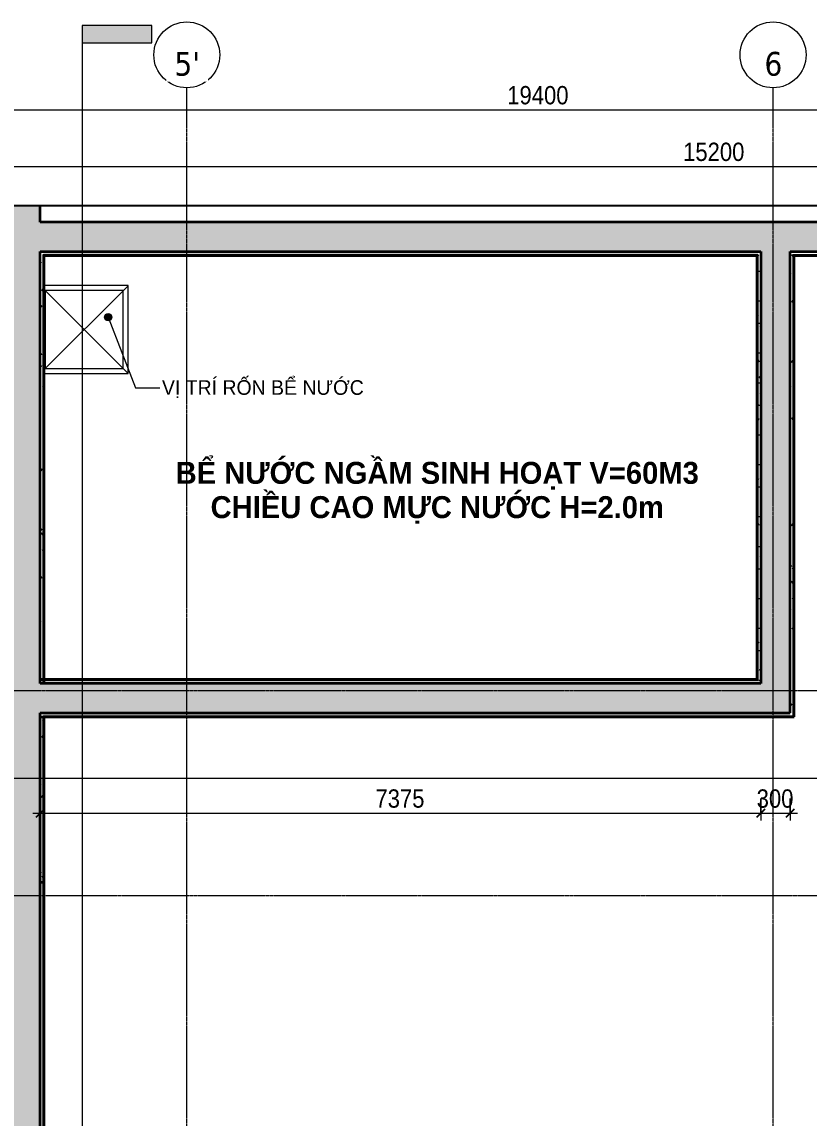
# Model space of a CAD drawing. Header units: millimetres. Extents: x 46079 to 131409, y 40831 to 60403.
# Drawn here: x 53265 to 61321, y 49162 to 60388 of the extents above; entities that cross this region are included whole.
import ezdxf

# ---------------------------------------------------------------- set-up
doc = ezdxf.new("R2010")
doc.units = ezdxf.units.MM
for name, pattern in [('Dash - Tight', [4.5, 3, -1.5]), ('Dash Dot 3_16_', [7.9375, 4.7625, -1.5875, 0, -1.5875]), ('Grid Line', [22.225, 12.7, -3.175, 3.175, -3.175]), ('Hidden', [7.14375, 4.7625, -2.38125])]:
    doc.linetypes.add(name, pattern=pattern)
for name, color, linetype, lineweight in [('A-ANNO-DIMS', 211, 'Continuous', 9), ('A-ANNO-DIMS-75', 211, 'Continuous', 9), ('A-DETL-GENF-1', 9, 'Continuous', 18), ('A-DETL-GENF-2', 92, 'Dash - Tight', 18), ('A-DETL-GENF-3', 92, 'Hidden', 25), ('A-DETL-MEDM', 33, 'Continuous', 35), ('A-WALL', 113, 'Continuous', 18), ('A-WALL-PATT-1', 111, 'Continuous', 18), ('G-ANNO-SYMB', 111, 'Continuous', 9), ('G-ANNO-SYMB-1', 111, 'Dash Dot 3_16_', 18), ('G-ANNO-TEXT-1', 90, 'Continuous', 9), ('G-ANNO-TEXT-2', 7, 'Continuous', 9), ('G-IMPT', 8, 'Continuous', 18), ('I-WALL-1', 2, 'Continuous', 35), ('M-EQPM', 50, 'Continuous', 18), ('S-GRID-1', 1, 'Grid Line', 9), ('S-GRID-IDEN', 1, 'Continuous', 9)]:
    doc.layers.add(name, color=color, linetype=linetype, lineweight=lineweight)
doc.styles.add('Arial_3', font='arial.ttf', dxfattribs={"width": 0.95, "height": 150})
doc.styles.add('Arial_B', font='arialbd.ttf', dxfattribs={"width": 0.95, "height": 225})
doc.styles.add('Tahoma_B', font='tahomabd.ttf', dxfattribs={"height": 243.75})
doc.styles.add('UTM Avo', font='', dxfattribs={"width": 0.9, "height": 187.5})
doc.styles.get('UTM Avo').set_extended_font_data('UTM Avo')
doc.dimstyles.new('1_Dim_chi_tiet_2_5', dxfattribs={"dimscale": 304.8, "dimtxt": 187.368928, "dimasz": 0.295276, "dimexe": 0.246063, "dimexo": 0.0625, "dimgap": 0.024606, "dimtad": 1, "dimdec": 0, "dimrnd": 5, "dimzin": 0, "dimdsep": 46, "dimtxsty": 'UTM Avo', "dimblk1": 'OBLIQUE', "dimblk2": 'OBLIQUE', "dimsah": 1, "dimcen": 0.09, "dimdle": 0.246063, "dimazin": 0, "dimtfac": 1, "dimtdec": 4, "dimtix": 1, "dimtmove": 0, "dimatfit": 3, "dimfxl": 0.492126, "dimfxlon": 1, "dimtvp": 1, "dimtolj": 1, "dimtzin": 0, "dimarcsym": 2})
pattern_1 = [(0, (0, 0), (304.8, 76.2), [25.146, -203.454, 25.146, -203.454, -1219.2]), (0, (0, 0), (304.8, 76.2), [-457.2, 25.146, -432.054, 25.146, -203.454, -533.4]), (0, (0, 0), (304.8, 76.2), [-1143, 25.146, -127.254, 25.146, -355.854]), (120, (114.3, 38.1), (-218.391136, 225.86454), [25.146, -203.454, 25.146, -203.454, -1219.2]), (120, (114.3, 38.1), (-218.391136, 225.86454), [-457.2, 25.146, -432.054, 25.146, -203.454, -533.4]), (120, (114.3, 38.1), (-218.391136, 225.86454), [-1143, 25.146, -127.254, 25.146, -355.854]), (240, (152.4, 190.5), (-86.408864, -302.06454), [25.146, -203.454, 25.146, -203.454, -1219.2]), (240, (152.4, 190.5), (-86.408864, -302.06454), [-457.2, 25.146, -432.054, 25.146, -203.454, -533.4]), (240, (152.4, 190.5), (-86.408864, -302.06454), [-1143, 25.146, -127.254, 25.146, -355.854])]
pattern_2 = [(63.435, (1790.26, 104.33), (-0.0014, 1524.001), [532.463, -2875.304]), (63.435, (266.26, 104.33), (-0.0014, 1524.001), [532.463, -2875.304]), (63.435, (2519.8, 398.8), (-0.0014, 1524.001), [532.463, -2875.304]), (63.435, (995.8, 398.8), (-0.0014, 1524.001), [532.463, -2875.304]), (63.435, (2409.4, 294.83), (-0.0014, 1524.001), [532.463, -2875.304]), (63.435, (885.4, 294.83), (-0.0014, 1524.001), [532.463, -2875.304]), (63.435, (2296.8, 890.1), (-0.0014, 1524.001), [258.802, -3148.965]), (63.435, (772.8, 890.1), (-0.0014, 1524.001), [258.802, -3148.965]), (63.435, (2223.2, 797.95), (-0.0014, 1524.001), [532.463, -2875.304]), (63.435, (699.2, 797.95), (-0.0014, 1524.001), [532.463, -2875.304]), (63.435, (2236.2, 864.1), (-0.0014, 1524.001), [532.463, -2875.304]), (63.435, (712.2, 864.1), (-0.0014, 1524.001), [532.463, -2875.304]), (63.435, (1621.35, 573.94), (-0.0014, 1524.001), [532.463, -2875.304]), (63.435, (97.35, 573.94), (-0.0014, 1524.001), [532.463, -2875.304]), (63.435, (1634.34, 651.9), (-0.0014, 1524.001), [532.463, -2875.304]), (63.435, (110.34, 651.9), (-0.0014, 1524.001), [532.463, -2875.304]), (63.435, (1637.84, 708.1), (-0.0014, 1524.001), [532.463, -2875.304]), (63.435, (113.84, 708.1), (-0.0014, 1524.001), [532.463, -2875.304])]

# ---------------------------------------------------------------- blocks, each defined once
blk = doc.blocks.new('TKTC_BE NGAM TANG HAM_260130 - TKTC_XREF_260130_MB BE NGAM TANG HAM_dwg-4017279-TKCS_BỂ NƯỚC NGẦM - MẶT BẰNG ĐÁY BỂ')
at = {"layer": 'G-IMPT'}
for p, q in [((-148807, -107093), (-149659, -107945)), ((-149659, -107125), (-148807, -107977))]:
    blk.add_line(p, q, dxfattribs=at)
at = {"layer": 'G-IMPT', "flags": 128}
blk.add_lwpolyline([(-149659, -107985), (-148799, -107985), (-148799, -107085), (-149659, -107085)], dxfattribs=at)
blk.add_lwpolyline([(-149649, -107935), (-148849, -107935), (-148849, -107135), (-149649, -107135)], close=True, dxfattribs=at)
blk = doc.blocks.new('TKTC_BE NGAM TANG HAM_260130 - TKTC_BE NGAM TANG HAM_260130-2131746-TKCS_BỂ NƯỚC NGẦM - MẶT BẰNG ĐÁY BỂ')
blk.add_blockref('TKTC_BE NGAM TANG HAM_260130 - TKTC_XREF_260130_MB BE NGAM TANG HAM_dwg-4017279-TKCS_BỂ NƯỚC NGẦM - MẶT BẰNG ĐÁY BỂ', (169499, 147535))
blk = doc.blocks.new('BORDER VIEW - BORDER VIEW-2143926-TKCS_BỂ NƯỚC NGẦM - MẶT BẰNG ĐÁY BỂ')
at = {"layer": 'A-DETL-GENF-3'}
blk.add_line((150, 14671), (20350, 14671), dxfattribs=at)
blk = doc.blocks.new('Grid - M_Grid Head - Circle-353313-TKCS_BỂ NƯỚC NGẦM - MẶT BẰNG ĐÁY BỂ')
at = {"layer": 'S-GRID-IDEN'}
blk.add_circle((0, 0), 4.5, dxfattribs=at)
blk = doc.blocks.new('Section - 3_32_ x 3_8_-4701953-TKCS_BỂ NƯỚC NGẦM - MẶT BẰNG ĐÁY BỂ')
at = {"layer": 'G-ANNO-SYMB'}
blk.add_hatch(color=256, dxfattribs=at).paths.add_polyline_path([(0, 9.525), (0, 0), (-2.38125, 0), (-2.38125, 9.525)])
for p, q in [((0, 9.525), (-2.38125, 9.525)), ((-2.38125, 9.525), (-2.38125, 0)), ((0, 0), (0, 9.525)), ((-2.38125, 0), (0, 0))]:
    blk.add_line(p, q, dxfattribs=at)
blk = doc.blocks.new('DIMBLOCK3-TKCS_BỂ NƯỚC NGẦM - MẶT BẰNG ĐÁY BỂ')
at = {"layer": 'A-ANNO-DIMS-75'}
for p, q in [((52753, 59057), (52753, 58832)), ((52753, 58907), (52753, 59057)), ((67953, 58757), (67953, 58982)), ((52753, 58907), (67953, 58907)), ((67953, 58907), (67953, 58757))]:
    blk.add_line(p, q, dxfattribs=at)
at = {"layer": 'A-ANNO-DIMS-75', "lineweight": 25}
for p, q in [((52753, 58907), (52798, 58952)), ((67953, 58907), (67998, 58952)), ((52753, 58907), (52708, 58862)), ((67953, 58907), (67908, 58862))]:
    blk.add_line(p, q, dxfattribs=at)
at = {"layer": 'A-ANNO-DIMS-75', "color": 0, "insert": (60032, 59151), "char_height": 187.5, "width": 770.29, "attachment_point": 1, "line_spacing_factor": 1.110334, "style": 'UTM Avo'}
blk.add_mtext('15200', dxfattribs=at)
blk = doc.blocks.new('_Oblique')
at = {"color": 0, "linetype": 'ByBlock', "lineweight": -2}
blk.add_line((-0.5, -0.5), (0.5, 0.5), dxfattribs=at)
blk = doc.blocks.new('DIMBLOCK5-TKCS_BỂ NƯỚC NGẦM - MẶT BẰNG ĐÁY BỂ')
at = {"layer": 'A-ANNO-DIMS-75'}
for p, q in [((48853, 59638), (48853, 59413)), ((48853, 59488), (48853, 59638)), ((68253, 59338), (68253, 59563)), ((48778, 59488), (68328, 59488)), ((68253, 59488), (68253, 59338))]:
    blk.add_line(p, q, dxfattribs=at)
at = {"layer": 'A-ANNO-DIMS-75', "lineweight": 25}
for p, q in [((48853, 59488), (48898, 59533)), ((68253, 59488), (68298, 59533)), ((48853, 59488), (48808, 59443)), ((68253, 59488), (68208, 59443))]:
    blk.add_line(p, q, dxfattribs=at)
at = {"layer": 'A-ANNO-DIMS-75', "color": 0, "insert": (58232, 59731), "char_height": 187.5, "width": 770.29, "attachment_point": 1, "line_spacing_factor": 1.110334, "style": 'UTM Avo'}
blk.add_mtext('19400', dxfattribs=at)
blk = doc.blocks.new('DIMBLOCK29-TKCS_BỂ NƯỚC NGẦM - MẶT BẰNG ĐÁY BỂ')
at = {"layer": 'A-ANNO-DIMS-75'}
for p, q in [((53453, 52434), (53453, 52209)), ((53453, 52284), (53453, 52434)), ((60828, 52434), (60828, 52209)), ((60828, 52284), (60828, 52434)), ((53378, 52284), (60828, 52284))]:
    blk.add_line(p, q, dxfattribs=at)
at = {"layer": 'A-ANNO-DIMS-75', "lineweight": 25}
for p, q in [((53453, 52284), (53498, 52329)), ((60828, 52284), (60873, 52329)), ((53453, 52284), (53408, 52239)), ((60828, 52284), (60783, 52239))]:
    blk.add_line(p, q, dxfattribs=at)
at = {"layer": 'A-ANNO-DIMS-75', "color": 0, "insert": (56883, 52528), "char_height": 187.5, "width": 616.24, "attachment_point": 1, "line_spacing_factor": 1.110334, "style": 'UTM Avo'}
blk.add_mtext('7375', dxfattribs=at)
blk = doc.blocks.new('DIMBLOCK30-TKCS_BỂ NƯỚC NGẦM - MẶT BẰNG ĐÁY BỂ')
at = {"layer": 'A-ANNO-DIMS-75'}
for p, q in [((60828, 52434), (60828, 52209)), ((60828, 52284), (60828, 52434)), ((61128, 52434), (61128, 52209)), ((61128, 52284), (61128, 52434)), ((60828, 52284), (61203, 52284))]:
    blk.add_line(p, q, dxfattribs=at)
at = {"layer": 'A-ANNO-DIMS-75', "lineweight": 25}
for p, q in [((60828, 52284), (60873, 52329)), ((61128, 52284), (61173, 52329)), ((60828, 52284), (60783, 52239)), ((61128, 52284), (61083, 52239))]:
    blk.add_line(p, q, dxfattribs=at)
at = {"layer": 'A-ANNO-DIMS-75', "color": 0, "insert": (60785, 52528), "char_height": 187.5, "width": 462.18, "attachment_point": 1, "line_spacing_factor": 1.110334, "style": 'UTM Avo'}
blk.add_mtext('300', dxfattribs=at)

msp = doc.modelspace()

# ---------------------------------------------------------------- hatches: boundary and pattern name
at = {"layer": 'A-DETL-GENF-1'}
h = msp.add_hatch(dxfattribs=at)
h.set_pattern_fill('FP_6', color=256, style=0, pattern_type=2)
h.set_pattern_definition([(50, (0, 0), (546.5526, -47.8174), [57.15, -628.65]), (355, (0, 0), (-105.7283, 573.17), [45.72, -502.92]), (100.451, (45.55, -4), (440.8275, 525.35), [48.57, -534.27]), (46.184, (0, 152.4), (813.2367, -126.1284), [85.725, -942.975]), (96.636, (67.8, 141.9), (712.2074, 742.2826), [72.855, -801.405]), (351.184, (0, 152.4), (712.215, 742.276), [68.58, -754.38]), (21, (76.2, 114.3), (454.8433, -306.796), [57.15, -628.65]), (326, (76.2, 114.3), (185.4063, 552.5638), [45.72, -502.92]), (71.451, (114.1, 88.73), (640.2512, 245.764), [48.57, -534.27]), (37.5, (0, 0), (9.26637, 253.66504), [5.029, -491.795, 5.029, -505.511, -504.825]), (37.5, (0, 0), (9.26637, 253.66504), [-1007.364, 5.029, -499.796]), (7.5, (0, 0), (200.4594, 300.5414), [5.029, -286.055, 5.029, -480.365, -192.405]), (7.5, (0, 0), (200.4594, 300.5414), [-776.478, 5.029, -187.376]), (327.5, (-169.93, 0), (406.77284, -17.18643), [5.029, -185.471, 5.029, -589.331, -788.67]), (327.5, (-169.93, 0), (406.77284, -17.18643), [-784.86, 5.029, -783.641]), (317.5, (-246.13, 0), (444.3881, 76.2803), [5.029, -242.621, 5.029, -389.687, -560.07]), (317.5, (-246.13, 0), (444.3881, 76.2803), [-642.366, 5.029, -555.041]), (45, (0, 0), (-188.5854, 188.5854), []), (45, (0, 285.75), (-188.5854, 188.5854), [])])
h.paths.add_polyline_path([(61202.6, 43836.9), (61202.6, 44236.9), (68352.6, 44236.9), (68352.6, 44536.9), (68252.6, 44536.9), (68252.6, 58336.9), (53452.6, 58336.9), (53452.6, 58508.2), (53152.6, 58508.2), (53152.6, 53761.9), (52602.6, 53761.9), (52602.6, 53311.9), (53152.6, 53311.9), (53152.6, 44536.9), (52577.6, 44536.9), (52577.6, 43836.9), (53027.6, 43836.9), (53027.6, 44236.9), (60702.6, 44236.9), (60702.6, 43836.9)])
h.paths.add_polyline_path([(48252.6, 44336.9), (48252.6, 44536.9), (47852.6, 44536.9), (47852.6, 44336.9)])
h.paths.add_polyline_path([(67952.6, 44536.9), (53452.6, 44536.9), (53452.6, 53311.9), (61127.6, 53311.9), (61127.6, 58036.9), (67952.6, 58036.9), (67952.6, 47515.2)])
h.paths.add_polyline_path([(48852.6, 49161.9), (48852.6, 49561.9), (48652.6, 49561.9), (48652.6, 49161.9)])
h.paths.add_polyline_path([(48852.6, 51261.9), (48852.6, 51661.9), (48652.6, 51661.9), (48652.6, 51261.9)])
h.paths.add_polyline_path([(48852.6, 53362.3), (48852.6, 53562.3), (48252.6, 53562.3), (48252.6, 53362.3)])
h.paths.add_polyline_path([(58304.2, 53611.9), (53452.6, 53611.9), (53452.6, 58036.9), (60827.6, 58036.9), (60827.6, 53611.9)])
at = {"layer": 'A-WALL-PATT-1'}
h = msp.add_hatch(dxfattribs=at)
h.set_pattern_fill('FP_4', color=256, style=0, pattern_type=2)
h.set_pattern_definition(pattern_1)
h.paths.add_polyline_path([(53452.6, 51576.9), (53482.6, 51576.9), (53482.6, 53311.9), (53452.6, 53311.9), (53452.6, 53101)])
h.paths.add_polyline_path([(53482.6, 53611.9), (53482.6, 58036.9), (53452.6, 58036.9), (53452.6, 53611.9), (53480.7, 53611.9)])
h = msp.add_hatch(dxfattribs=at)
h.set_pattern_fill('FP_4', color=256, style=0, pattern_type=2)
h.set_pattern_definition(pattern_1)
h.paths.add_polyline_path([(60787.6, 58006.9), (60797.6, 58006.9), (60797.6, 58036.9), (53482.6, 58036.9), (53482.6, 58006.9), (58304.2, 58006.9)])
h = msp.add_hatch(dxfattribs=at)
h.set_pattern_fill('FP_4', color=256, style=0, pattern_type=2)
h.set_pattern_definition(pattern_1)
h.paths.add_polyline_path([(60797.6, 53641.9), (60827.6, 53641.9), (60827.6, 58036.9), (60797.6, 58036.9), (60797.6, 53651.9)])
h = msp.add_hatch(dxfattribs=at)
h.set_pattern_fill('FP_4', color=256, style=0, pattern_type=2)
h.set_pattern_definition(pattern_1)
h.paths.add_polyline_path([(61127.6, 53281.9), (61157.6, 53281.9), (61157.6, 58036.9), (61127.6, 58036.9), (61127.6, 53311.9)])
h = msp.add_hatch(dxfattribs=at)
h.set_pattern_fill('FP_4', color=256, style=0, pattern_type=2)
h.set_pattern_definition(pattern_1)
h.paths.add_polyline_path([(67922.6, 58006.9), (67922.6, 58036.9), (61157.6, 58036.9), (61157.6, 58006.9), (67912.6, 58006.9)])
h = msp.add_hatch(dxfattribs=at)
h.set_pattern_fill('FP_5', color=256, style=0, pattern_type=2)
h.set_pattern_definition(pattern_2)
h.paths.add_polyline_path([(53492.6, 51576.9), (53492.6, 53281.9), (53482.6, 53281.9), (53482.6, 51576.9)])
h.paths.add_polyline_path([(53483.3, 53611.9), (53492.6, 53611.9), (53492.6, 58006.9), (53482.6, 58006.9), (53482.6, 53611.9)])
h = msp.add_hatch(dxfattribs=at)
h.set_pattern_fill('FP_5', color=256, style=0, pattern_type=2)
h.set_pattern_definition(pattern_2)
h.paths.add_polyline_path([(61157.6, 53271.9), (61167.6, 53271.9), (61167.6, 58006.9), (61157.6, 58006.9), (61157.6, 53281.9)])
h = msp.add_hatch(dxfattribs=at)
h.set_pattern_fill('FP_5', color=256, style=0, pattern_type=2)
h.set_pattern_definition(pattern_2)
h.paths.add_polyline_path([(60797.6, 53641.9), (60797.6, 53651.9), (53452.6, 53651.9), (53452.6, 53641.9), (58304.2, 53641.9)])
h = msp.add_hatch(dxfattribs=at)
h.set_pattern_fill('FP_4', color=256, style=0, pattern_type=2)
h.set_pattern_definition(pattern_1)
h.paths.add_polyline_path([(60827.6, 53611.9), (60827.6, 53641.9), (53452.6, 53641.9), (53452.6, 53611.9), (58304.2, 53611.9)])
h = msp.add_hatch(dxfattribs=at)
h.set_pattern_fill('FP_4', color=256, style=0, pattern_type=2)
h.set_pattern_definition(pattern_1)
h.paths.add_polyline_path([(53482.6, 44536.9), (53482.6, 53271.9), (53452.6, 53271.9), (53452.6, 44536.9)])
h = msp.add_hatch(dxfattribs=at)
h.set_pattern_fill('FP_4', color=256, style=0, pattern_type=2)
h.set_pattern_definition(pattern_1)
h.paths.add_polyline_path([(61127.6, 53281.9), (61127.6, 53311.9), (53482.6, 53311.9), (53482.6, 53281.9), (60827.6, 53281.9)])
h = msp.add_hatch(dxfattribs=at)
h.set_pattern_fill('FP_5', color=256, style=0, pattern_type=2)
h.set_pattern_definition(pattern_2)
h.paths.add_polyline_path([(53492.6, 44566.9), (53492.6, 53271.9), (53482.6, 53271.9), (53482.6, 44566.9)])
at = {"layer": 'G-ANNO-TEXT-1'}
h = msp.add_hatch(color=256, dxfattribs=at)
edge = h.paths.add_edge_path()
edge.add_arc((54147.4, 57363.4), 37.5, 0, 360)

# ---------------------------------------------------------------- linework, layer by layer
at = {"layer": 'A-DETL-MEDM'}
for p, q in [((53452.6, 58336.9), (53452.6, 58508.2)), ((68252.6, 58336.9), (53452.6, 58336.9)), ((53452.6, 53611.9), (53452.6, 58036.9)), ((53452.6, 58036.9), (60827.6, 58036.9)), ((60827.6, 58036.9), (60827.6, 53611.9)), ((61127.6, 53311.9), (61127.6, 58036.9)), ((61127.6, 58036.9), (67952.6, 58036.9)), ((60827.6, 53611.9), (53452.6, 53611.9)), ((53452.6, 44536.9), (53452.6, 53311.9)), ((53452.6, 53311.9), (61127.6, 53311.9))]:
    msp.add_line(p, q, dxfattribs=at)
at = {"layer": 'A-WALL'}
for p, q in [((53482.6, 53611.9), (53482.6, 58006.9)), ((53482.6, 58006.9), (60797.6, 58006.9)), ((60797.6, 58006.9), (60797.6, 53641.9)), ((61157.6, 53281.9), (61157.6, 58006.9)), ((61157.6, 58006.9), (67922.6, 58006.9)), ((60797.6, 53641.9), (53452.6, 53641.9)), ((53482.6, 53281.9), (61157.6, 53281.9)), ((53482.6, 44566.9), (53482.6, 53281.9))]:
    msp.add_line(p, q, dxfattribs=at)
at = {"layer": 'G-ANNO-SYMB-1'}
for p, q in [((53881.7, 60173.4), (53881.7, 41917.7)), ((46257.8, 52644.4), (69965.2, 52644.4))]:
    msp.add_line(p, q, dxfattribs=at)
at = {"layer": 'G-ANNO-TEXT-1'}
for p, q in [((54147.4, 57363.4), (54428.1, 56639.8)), ((54428.1, 56639.8), (54675.6, 56639.8))]:
    msp.add_line(p, q, dxfattribs=at)
msp.add_circle((54147.4, 57363.4), 37.5, dxfattribs=at)
at = {"layer": 'I-WALL-1'}
for p, q in [((53492.6, 53611.9), (53492.6, 57996.9)), ((53492.6, 57996.9), (60787.6, 57996.9)), ((60787.6, 57996.9), (60787.6, 53651.9)), ((61167.6, 53271.9), (61167.6, 57996.9)), ((61167.6, 57996.9), (67912.6, 57996.9)), ((60787.6, 53651.9), (53452.6, 53651.9)), ((53452.6, 53271.9), (61167.6, 53271.9)), ((53492.6, 44576.9), (53492.6, 53271.9)), ((53452.6, 51576.9), (53492.6, 51576.9))]:
    msp.add_line(p, q, dxfattribs=at)
at = {"layer": 'S-GRID-1'}
for p, q in [((54952.6, 57837.5), (54952.6, 59712.5)), ((60952.6, 57837.5), (60952.6, 59712.5)), ((54952.6, 44625.1), (54952.6, 57837.5)), ((60952.6, 44625.1), (60952.6, 57837.5)), ((67373.4, 53536.9), (48841.6, 53536.9)), ((67373.4, 51436.9), (48841.6, 51436.9))]:
    msp.add_line(p, q, dxfattribs=at)

# ---------------------------------------------------------------- block references
at = {"layer": 'A-DETL-GENF-2'}
msp.add_blockref('BORDER VIEW - BORDER VIEW-2143926-TKCS_BỂ NƯỚC NGẦM - MẶT BẰNG ĐÁY BỂ', (47852.6, 43836.9), dxfattribs=at)
at = {"layer": 'G-ANNO-SYMB', "xscale": 74.99999999999996, "yscale": 74.99999999999996, "zscale": 74.99999999999996, "rotation": 269.9999999999996}
msp.add_blockref('Section - 3_32_ x 3_8_-4701953-TKCS_BỂ NƯỚC NGẦM - MẶT BẰNG ĐÁY BỂ', (53881.7, 60173.4), dxfattribs=at)
at = {"layer": 'M-EQPM'}
msp.add_blockref('TKTC_BE NGAM TANG HAM_260130 - TKTC_BE NGAM TANG HAM_260130-2131746-TKCS_BỂ NƯỚC NGẦM - MẶT BẰNG ĐÁY BỂ', (33652.6, 17236.9), dxfattribs=at)
at = {"layer": 'S-GRID-IDEN', "xscale": 74.99999999999996, "yscale": 74.99999999999996, "zscale": 74.99999999999996}
for p in [(54952.6, 60050), (60952.6, 60050)]:
    msp.add_blockref('Grid - M_Grid Head - Circle-353313-TKCS_BỂ NƯỚC NGẦM - MẶT BẰNG ĐÁY BỂ', p, dxfattribs=at)

# ---------------------------------------------------------------- texts
at = {"layer": 'G-ANNO-TEXT-2', "line_spacing_factor": 0.936439}
for s, insert, char_height, width, attachment_point, style in [('\\pt904.875,1809.75,2714.625,3619.5,4524.375,5429.25,6334.125,7239,8143.875,9048.75,9953.625,10858.5,11763.375,12668.25,13573.125,14478,15382.875,16287.75,17192.625,18097.5,19002.375,19907.25,20812.125,21717,22621.875,23526.75,24431.625,25336.5,26241.375,27146.25,28051.125,28956;VỊ TRÍ RỐN BỂ NƯỚC', (54698.1, 56718.6), 150, 2132.249, 1, 'Arial_3'), ('\\pt855,1710,2565,3420,4275,5130,5985,6840,7695,8550,9405,10260,11115,11970,12825,13680,14535,15390,16245,17100,17955,18810,19665,20520,21375,22230,23085,23940,24795,25650,26505,27360;BỂ NƯỚC NGẦM SINH HOẠT V=60M3\\PCHIỀU CAO MỰC NƯỚC H=2.0m', (57515.8, 55565), 225, 5759.137, 5, 'Arial_B')]:
    msp.add_mtext(s, dxfattribs=dict(at, insert=insert, char_height=char_height, width=width, attachment_point=attachment_point, style=style))

# ---------------------------------------------------------------- dimensions: what is measured, and where the dimension line sits
at = {"layer": 'A-ANNO-DIMS'}
for base, p1, p2, override, picture, middle in [((67952.6, 58907), (52752.6, 59057), (67952.6, 58757), {"dimpost": '<>', "dimfxl": 15203.031555}, 'DIMBLOCK3-TKCS_BỂ NƯỚC NGẦM - MẶT BẰNG ĐÁY BỂ', (60352.6, 59011.6)), ((60827.6, 52284.3), (53452.6, 52434.3), (60827.6, 52434.3), {"dimpost": '<>', "dimfxl": 7374.928669}, 'DIMBLOCK29-TKCS_BỂ NƯỚC NGẦM - MẶT BẰNG ĐÁY BỂ', (57140.1, 52388.8)), ((61127.6, 52284.3), (60827.6, 52434.3), (61127.6, 52434.3), {"dimpost": '<>', "dimfxl": 300}, 'DIMBLOCK30-TKCS_BỂ NƯỚC NGẦM - MẶT BẰNG ĐÁY BỂ', (60977.6, 52388.8))]:
    dim = msp.add_linear_dim(base=base, p1=p1, p2=p2, dimstyle='1_Dim_chi_tiet_2_5', override=override, dxfattribs=at)
    dim.commit()
    dim.dimension.update_dxf_attribs({"geometry": picture, "text_midpoint": middle})

# ---------------------------------------------------------------- next in the draw order: texts
at = {"layer": 'S-GRID-IDEN', "char_height": 243.75, "attachment_point": 5, "line_spacing_factor": 0.996129, "style": 'Tahoma_B', "bg_fill": 3, "box_fill_scale": 1.25, "bg_fill_color": 256, "bg_fill_true_color": 13158600, "bg_fill_transparency": 0}
for s, insert, width in [("\\pt952.49944,1904.99888,2857.50075,3810.00019,4762.49962,5714.99906,6667.50094,7620.00037,8572.49981,9524.99925,10477.50113,11430.00056,12382.5,13334.99944,14287.49888,15240.00075,16192.50019,17144.99963,18097.49906,19050.00094,20002.50038,20954.99981,21907.49925,22860.00113,23812.50056,24765,25717.49944,26669.99887,27622.50075,28575.00019,29527.49963,30479.99906;5'", (54956.1, 59956.4), 307.5), ('\\pt952.49944,1904.99888,2857.50075,3810.00019,4762.49962,5714.99906,6667.50094,7620.00037,8572.49981,9524.99925,10477.50113,11430.00056,12382.5,13334.99944,14287.49888,15240.00075,16192.50019,17144.99963,18097.49906,19050.00094,20002.50038,20954.99981,21907.49925,22860.00113,23812.50056,24765,25717.49944,26669.99887,27622.50075,28575.00019,29527.49963,30479.99906;6', (60956.1, 59956.4), 218.25)]:
    msp.add_mtext(s, dxfattribs=dict(at, insert=insert, width=width))

# ---------------------------------------------------------------- next in the draw order: dimensions: what is measured, and where the dimension line sits
at = {"layer": 'A-ANNO-DIMS'}
dim = msp.add_linear_dim(base=(68252.6, 59487.6), p1=(48852.6, 59637.6), p2=(68252.6, 59337.6), dimstyle='1_Dim_chi_tiet_2_5', override={"dimpost": '<>', "dimfxl": 19402.39077}, dxfattribs=at)
dim.commit()
dim.dimension.update_dxf_attribs({"geometry": 'DIMBLOCK5-TKCS_BỂ NƯỚC NGẦM - MẶT BẰNG ĐÁY BỂ', "text_midpoint": (58552.6, 59592.1)})

doc.saveas('drawing.dxf')
